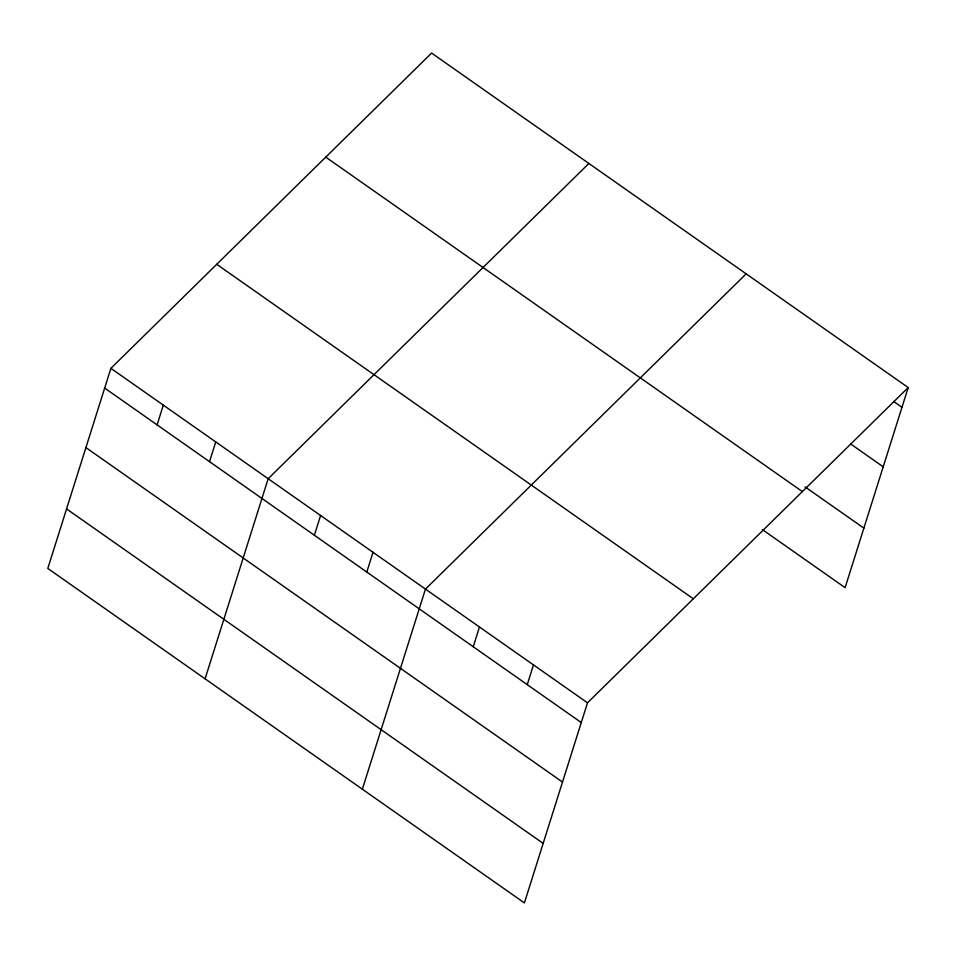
<?xml version="1.0" encoding="UTF-8"?>
<svg xmlns="http://www.w3.org/2000/svg" width="956" height="956" viewBox="0 0 956 956"><rect width="100%" height="100%" fill="white"/><g stroke="black" fill="none" stroke-linecap="round" stroke-linejoin="round"><path stroke-width="1.43" d="M110.896 368.335L47.8 568.438L524.402 902.918L587.498 702.815L908.2 387.562L431.598 53.082L110.896 368.335L587.498 702.815M157.095 424.87L163.321 405.129M209.519 461.664L215.745 441.923M205.086 678.808L268.17 478.717L588.872 163.464M314.381 535.24L320.595 515.511M366.805 572.035L373.019 552.293M362.36 789.19L425.456 589.087L746.158 273.846M473.244 646.734L479.47 626.993M527.258 684.639L533.484 664.91M908.2 387.562L845.104 587.665L762.291 529.54M893.573 401.412L901.974 407.304M850.804 444.074L883.213 466.827M805.06 486.867L863.877 528.142M325.757 157.119L802.371 491.599M216.725 264.298L693.327 598.779M104.67 388.076L581.272 722.557M85.897 447.587L562.51 782.068M66.562 508.915L543.175 843.395"/></g></svg>
